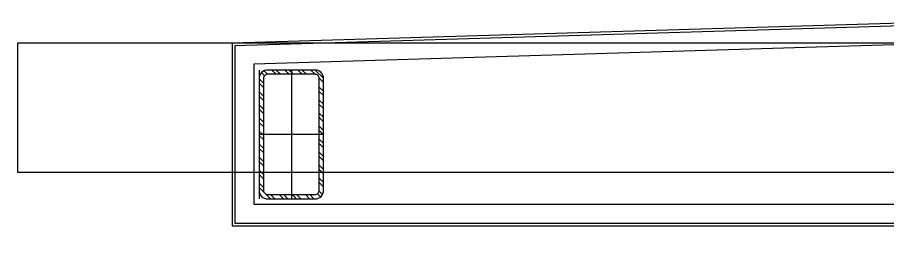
# Model space of a CAD drawing. Extents: x 6843040 to 15500510, y -6507076 to -4940511.
# Drawn here: x 7686978 to 7687788, y -6176136 to -6175910 of the extents above; entities that cross this region are included whole.
import ezdxf

# ---------------------------------------------------------------- set-up
doc = ezdxf.new("R2010")
doc.units = 0
doc.header["$LTSCALE"] = 1000
doc.header["$MEASUREMENT"] = 0
doc.linetypes.add('CENTER', pattern=[50.8, 31.75, -6.35, 6.35, -6.35])
for name, color, linetype in [('GC', 3, 'Continuous'), ('LT-铝板', 31, 'Continuous'), ('plan-1', 40, 'Continuous'), ('定位线', 1, 'Continuous'), ('金属填充', 9, 'Continuous')]:
    doc.layers.add(name, color=color, linetype=linetype)

# ---------------------------------------------------------------- blocks, each defined once
blk = doc.blocks.new('60×120×4扁钢通')
at = {"layer": '金属填充'}
h = blk.add_hatch(dxfattribs=at)
h.set_pattern_fill('ANSI32', color=256, scale=0.9, style=0)
h.set_pattern_definition([(45, (-3101.047, 354.31), (-6.061673, 6.061673), []), (45, (-3097.006, 354.31), (-6.061673, 6.061673), [])])
h.paths.add_polyline_path([(-52, 30, 0.414214), (-60, 22), (-60, -22, 0.414214), (-52, -30), (52, -30, 0.414214), (60, -22), (60, 22, 0.414214), (52, 30)])
h.paths.add_polyline_path([(52, 26, -0.414214), (56, 22), (56, -22, -0.414214), (52, -26), (-52, -26, -0.414214), (-56, -22), (-56, 22, -0.414214), (-52, 26)], flags=16)
for points in [[(-52, -30), (52, -30, 0.414214), (60, -22), (60, 22, 0.414214), (52, 30), (-52, 30, 0.414214), (-60, 22), (-60, -22, 0.414214)], [(-52, -26), (52, -26, 0.414214), (56, -22), (56, 22, 0.414214), (52, 26), (-52, 26, 0.414214), (-56, 22), (-56, -22, 0.414214)]]:
    blk.add_lwpolyline(points, format="xyb", close=True)
at = {"layer": '定位线', "linetype": 'CENTER', "ltscale": 30}
for p, q in [((0, 30), (0, -30)), ((-60, 0), (60, 0))]:
    blk.add_line(p, q, dxfattribs=at)

msp = doc.modelspace()

# ---------------------------------------------------------------- linework, layer by layer
at = {"layer": 'GC', "ltscale": 1000}
msp.add_line((7687203.12, -6175958.89), (7687203.12, -6176078.89), dxfattribs=at)
at = {"layer": 'LT-铝板'}
for points in [[(7687978.12, -6175909.89), (7687178.12, -6175933.89), (7687178.12, -6176103.89), (7687978.12, -6176103.89), (7687978.12, -6176136.39), (7687998.12, -6176136.39)], [(7687978.19, -6175912.39), (7687180.62, -6175936.32), (7687180.62, -6176101.39), (7687980.62, -6176101.39), (7687980.62, -6176133.89), (7687998.12, -6176133.89)], [(7687978.72, -6175929.88), (7687198.12, -6175953.3), (7687198.12, -6176083.89), (7687998.12, -6176083.89), (7687998.12, -6176136.39)]]:
    msp.add_lwpolyline(points, dxfattribs=at)
at = {"layer": 'plan-1'}
msp.add_lwpolyline([(7688278.12, -6175933.89), (7686978.12, -6175933.89), (7686978.12, -6176053.89), (7688278.12, -6176053.89)], dxfattribs=at)

# ---------------------------------------------------------------- block references
at = {"layer": 'GC', "ltscale": 1000, "rotation": 270}
msp.add_blockref('60×120×4扁钢通', (7687233.12, -6176018.89), dxfattribs=at)

doc.saveas('drawing.dxf')
